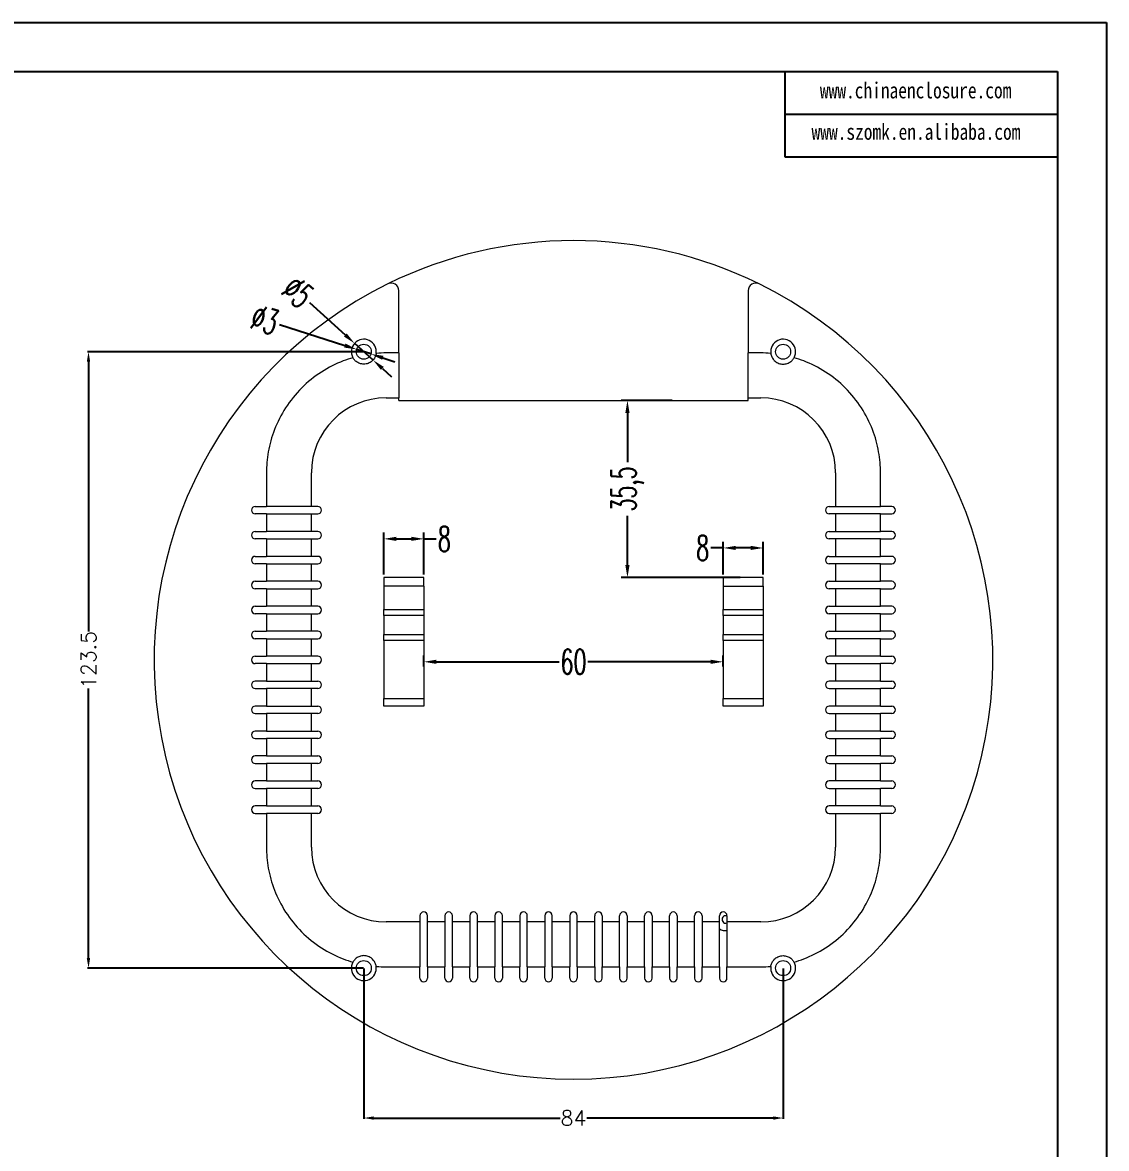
# Model space of a CAD drawing. Header units: inches. Extents: x 2104 to 4359, y 410 to 823.
# Drawn here: x 3167.3 to 3384.4, y 597.1 to 822.7 of the extents above; entities that cross this region are included whole.
import ezdxf

# ---------------------------------------------------------------- set-up
doc = ezdxf.new("R2010")
doc.units = ezdxf.units.IN
doc.layers.add('文字', color=81, linetype='Continuous')
doc.styles.add('SLDTEXTSTYLE2', font='TXT', dxfattribs={"width": 0.6, "bigfont": 'bigfont'})
doc.styles.get("Standard").update_dxf_attribs({"font": 'txt', "bigfont": 'gbcbig.shx'})
doc.styles.add('宋体', font='', dxfattribs={"width": 0.8, "height": 3.5})
doc.styles.get('宋体').set_extended_font_data('SimSun')
doc.dimstyles.new('3', dxfattribs={"dimtxt": 3, "dimasz": 2, "dimexe": 0.18, "dimexo": 0.0625, "dimgap": 0.2, "dimtad": 0, "dimzin": 12, "dimdsep": 46, "dimtxsty": 'Standard', "dimcen": 1, "dimclrd": 3, "dimclre": 3, "dimadec": 0, "dimazin": 0, "dimtfac": 1, "dimtofl": 0, "dimtmove": 0, "dimatfit": 3, "dimfxl": 1, "dimtolj": 1, "dimtzin": 0, "dimarcsym": 0})
doc.dimstyles.new('5', dxfattribs={"dimtxt": 5, "dimasz": 2.5, "dimexe": 1.25, "dimexo": 0.625, "dimtad": 0, "dimzin": 12, "dimtxsty": 'SLDTEXTSTYLE2', "dimcen": 2.5, "dimclrd": 3, "dimclre": 3, "dimclrt": 256, "dimadec": 0, "dimazin": 0, "dimtfac": 1, "dimtmove": 0, "dimatfit": 3, "dimfxl": 1, "dimarcsym": 0})

# ---------------------------------------------------------------- blocks, each defined once
blk = doc.blocks.new('*D197')
at = {"color": 3, "lineweight": -2}
for p, q in [((3224.72, 766.56), (3231.91, 760.06)), ((3237.47, 755.03), (3233.76, 758.39)), ((3239.33, 753.36), (3241.18, 751.68))]:
    blk.add_line(p, q, dxfattribs=at)
at = {"color": 3}
for points in [[(3232.19, 760.37), (3231.63, 759.75), (3233.76, 758.39)], [(3239.61, 753.67), (3239.05, 753.05), (3237.47, 755.03)]]:
    blk.add_solid(points, dxfattribs=at)
at = {"layer": 'Defpoints', "color": 0}
for p in [(3233.76, 758.39), (3237.47, 755.03)]:
    blk.add_point(p, dxfattribs=at)
at = {"insert": (3222.4, 768.66), "char_height": 5, "attachment_point": 5, "rotation": 317.8925, "style": 'SLDTEXTSTYLE2'}
blk.add_mtext('∅5', dxfattribs=at)
blk = doc.blocks.new('*D198')
at = {"color": 3, "lineweight": -2}
for p, q in [((3218.75, 762.16), (3231.81, 757.94)), ((3237.05, 756.25), (3234.19, 757.17)), ((3239.43, 755.48), (3241.8, 754.71))]:
    blk.add_line(p, q, dxfattribs=at)
at = {"color": 3}
for points in [[(3231.94, 758.34), (3231.68, 757.54), (3234.19, 757.17)], [(3239.55, 755.88), (3239.3, 755.08), (3237.05, 756.25)]]:
    blk.add_solid(points, dxfattribs=at)
at = {"layer": 'Defpoints', "color": 0}
for p in [(3234.19, 757.17), (3237.05, 756.25)]:
    blk.add_point(p, dxfattribs=at)
at = {"insert": (3215.78, 763.12), "char_height": 5, "attachment_point": 5, "rotation": 342.1012, "style": 'SLDTEXTSTYLE2'}
blk.add_mtext('∅3', dxfattribs=at)
blk = doc.blocks.new('*D199')
at = {"color": 3, "lineweight": -2}
for p, q in [((3247.62, 693.66), (3247.62, 695.83)), ((3307.62, 693.66), (3307.62, 695.83)), ((3250.12, 694.58), (3274.74, 694.58)), ((3305.12, 694.58), (3280.49, 694.58))]:
    blk.add_line(p, q, dxfattribs=at)
at = {"color": 3}
for points in [[(3250.12, 695), (3250.12, 694.17), (3247.62, 694.58)], [(3305.12, 695), (3305.12, 694.17), (3307.62, 694.58)]]:
    blk.add_solid(points, dxfattribs=at)
at = {"layer": 'Defpoints', "color": 0}
for p in [(3247.62, 693.04), (3307.62, 694.58), (3307.62, 693.04)]:
    blk.add_point(p, dxfattribs=at)
at = {"insert": (3277.62, 694.58), "char_height": 5, "attachment_point": 5, "style": 'SLDTEXTSTYLE2'}
blk.add_mtext('60', dxfattribs=at)
blk = doc.blocks.new('*D200')
at = {"color": 3, "lineweight": -2}
for p, q in [((3239.62, 712.09), (3239.62, 720.46)), ((3247.62, 712.09), (3247.62, 720.46)), ((3242.12, 719.21), (3245.12, 719.21)), ((3247.62, 719.21), (3250.12, 719.21))]:
    blk.add_line(p, q, dxfattribs=at)
at = {"color": 3}
for points in [[(3242.12, 719.63), (3242.12, 718.8), (3239.62, 719.21)], [(3245.12, 719.63), (3245.12, 718.8), (3247.62, 719.21)]]:
    blk.add_solid(points, dxfattribs=at)
at = {"layer": 'Defpoints', "color": 0}
for p in [(3247.62, 719.21), (3239.62, 711.46), (3247.62, 711.46)]:
    blk.add_point(p, dxfattribs=at)
at = {"insert": (3251.74, 719.21), "char_height": 5, "attachment_point": 5, "style": 'SLDTEXTSTYLE2'}
blk.add_mtext('8', dxfattribs=at)
blk = doc.blocks.new('*D201')
at = {"color": 3, "lineweight": -2}
for p, q in [((3307.62, 717.39), (3305.12, 717.39)), ((3307.62, 712.09), (3307.62, 718.64)), ((3313.12, 717.39), (3310.12, 717.39)), ((3315.62, 712.09), (3315.62, 718.64))]:
    blk.add_line(p, q, dxfattribs=at)
at = {"color": 3}
for points in [[(3310.12, 717.81), (3310.12, 716.98), (3307.62, 717.39)], [(3313.12, 717.81), (3313.12, 716.98), (3315.62, 717.39)]]:
    blk.add_solid(points, dxfattribs=at)
at = {"layer": 'Defpoints', "color": 0}
for p in [(3307.62, 717.39), (3307.62, 711.46), (3315.62, 711.46)]:
    blk.add_point(p, dxfattribs=at)
at = {"insert": (3303.49, 717.39), "char_height": 5, "attachment_point": 5, "style": 'SLDTEXTSTYLE2'}
blk.add_mtext('8', dxfattribs=at)
blk = doc.blocks.new('*D202')
at = {"color": 3, "lineweight": -2}
for p, q in [((3297.37, 746.96), (3287.18, 746.96)), ((3288.43, 744.46), (3288.43, 734.59)), ((3288.43, 713.96), (3288.43, 723.84)), ((3310.99, 711.46), (3287.18, 711.46))]:
    blk.add_line(p, q, dxfattribs=at)
at = {"color": 3}
for points in [[(3288.01, 744.46), (3288.85, 744.46), (3288.43, 746.96)], [(3288.01, 713.96), (3288.85, 713.96), (3288.43, 711.46)]]:
    blk.add_solid(points, dxfattribs=at)
at = {"layer": 'Defpoints', "color": 0}
for p in [(3288.43, 746.96), (3298, 746.96), (3311.62, 711.46)]:
    blk.add_point(p, dxfattribs=at)
at = {"insert": (3288.43, 729.21), "char_height": 5, "attachment_point": 5, "rotation": 90, "style": 'SLDTEXTSTYLE2'}
blk.add_mtext('35,5', dxfattribs=at)
blk = doc.blocks.new('*D215')
at = {"color": 3, "lineweight": -2}
for p, q in [((3235.62, 633.15), (3235.62, 603)), ((3319.62, 633.15), (3319.62, 603)), ((3237.62, 603.18), (3274.92, 603.18)), ((3317.62, 603.18), (3280.32, 603.18))]:
    blk.add_line(p, q, dxfattribs=at)
at = {"color": 3}
for points in [[(3237.62, 603.51), (3237.62, 602.84), (3235.62, 603.18)], [(3317.62, 603.51), (3317.62, 602.84), (3319.62, 603.18)]]:
    blk.add_solid(points, dxfattribs=at)
at = {"layer": 'Defpoints', "color": 0}
for p in [(3235.62, 633.21), (3319.62, 633.21), (3319.62, 603.18)]:
    blk.add_point(p, dxfattribs=at)
at = {"color": 0, "insert": (3277.62, 603.18), "char_height": 3, "attachment_point": 5}
blk.add_mtext('\\A1;84', dxfattribs=at)
blk = doc.blocks.new('*D216')
at = {"color": 3, "lineweight": -2}
for p, q in [((3235.56, 756.71), (3180.29, 756.71)), ((3180.47, 754.71), (3180.47, 700.66)), ((3180.47, 635.21), (3180.47, 689.26)), ((3235.56, 633.21), (3180.29, 633.21))]:
    blk.add_line(p, q, dxfattribs=at)
at = {"color": 3}
for points in [[(3180.13, 754.71), (3180.8, 754.71), (3180.47, 756.71)], [(3180.13, 635.21), (3180.8, 635.21), (3180.47, 633.21)]]:
    blk.add_solid(points, dxfattribs=at)
at = {"layer": 'Defpoints', "color": 0}
for p in [(3180.47, 756.71), (3235.62, 756.71), (3235.62, 633.21)]:
    blk.add_point(p, dxfattribs=at)
at = {"color": 0, "insert": (3180.47, 694.96), "char_height": 3, "attachment_point": 5, "rotation": 90}
blk.add_mtext('\\A1;123.5', dxfattribs=at)

msp = doc.modelspace()

# ---------------------------------------------------------------- linework, layer by layer
for p, q in [((2800.485, 822.657), (3384.387, 822.657)), ((3384.387, 822.657), (3384.387, 409.797)), ((2815.594, 812.827), (3374.557, 812.827)), ((3319.946, 812.827), (3319.946, 795.761)), ((3374.557, 812.827), (3374.557, 419.627)), ((3319.946, 804.294), (3374.557, 804.294)), ((3319.946, 795.761), (3374.557, 795.761))]:
    msp.add_line(p, q)
at = {"color": 7, "linetype": 'Continuous', "lineweight": 15}
for p, q in [((3242.619, 756.46), (3242.619, 768.947)), ((3312.619, 768.947), (3312.619, 756.46)), ((3242.619, 756.46), (3240.119, 756.46)), ((3242.619, 756.46), (3242.619, 747.46)), ((3312.619, 747.46), (3312.619, 756.46)), ((3315.119, 756.46), (3312.619, 756.46)), ((3240.119, 747.46), (3242.619, 747.46)), ((3242.619, 746.96), (3242.619, 747.46)), ((3242.619, 746.96), (3312.619, 746.96)), ((3312.619, 746.96), (3312.619, 747.46)), ((3312.619, 747.46), (3315.119, 747.46)), ((3216.119, 732.46), (3216.119, 725.71)), ((3225.119, 725.71), (3225.119, 732.46)), ((3330.119, 732.46), (3330.119, 725.71)), ((3339.119, 725.71), (3339.119, 732.46)), ((3213.88, 725.71), (3216.119, 725.71)), ((3216.119, 724.21), (3213.88, 724.21)), ((3225.119, 725.71), (3216.119, 725.71)), ((3216.119, 724.21), (3216.119, 720.71)), ((3216.119, 724.21), (3225.119, 724.21)), ((3226.38, 725.71), (3225.119, 725.71)), ((3225.119, 720.71), (3225.119, 724.21)), ((3225.119, 724.21), (3226.38, 724.21)), ((3328.859, 725.71), (3330.119, 725.71)), ((3330.119, 724.21), (3328.859, 724.21)), ((3330.119, 725.71), (3339.119, 725.71)), ((3330.119, 724.21), (3330.119, 720.71)), ((3339.119, 724.21), (3330.119, 724.21)), ((3341.359, 725.71), (3339.119, 725.71)), ((3339.119, 720.71), (3339.119, 724.21)), ((3339.119, 724.21), (3341.359, 724.21)), ((3213.88, 720.71), (3216.119, 720.71)), ((3225.119, 720.71), (3216.119, 720.71)), ((3226.38, 720.71), (3225.119, 720.71)), ((3328.859, 720.71), (3330.119, 720.71)), ((3330.119, 720.71), (3339.119, 720.71)), ((3341.359, 720.71), (3339.119, 720.71)), ((3216.119, 719.21), (3213.88, 719.21)), ((3216.119, 719.21), (3216.119, 715.71)), ((3216.119, 719.21), (3225.119, 719.21)), ((3225.119, 715.71), (3225.119, 719.21)), ((3225.119, 719.21), (3226.38, 719.21)), ((3330.119, 719.21), (3328.859, 719.21)), ((3330.119, 719.21), (3330.119, 715.71)), ((3339.119, 719.21), (3330.119, 719.21)), ((3339.119, 715.71), (3339.119, 719.21)), ((3339.119, 719.21), (3341.359, 719.21)), ((3213.88, 715.71), (3216.119, 715.71)), ((3225.119, 715.71), (3216.119, 715.71)), ((3226.38, 715.71), (3225.119, 715.71)), ((3328.859, 715.71), (3330.119, 715.71)), ((3330.119, 715.71), (3339.119, 715.71)), ((3341.359, 715.71), (3339.119, 715.71)), ((3216.119, 714.21), (3213.88, 714.21)), ((3216.119, 714.21), (3216.119, 710.71)), ((3216.119, 714.21), (3225.119, 714.21)), ((3225.119, 710.71), (3225.119, 714.21)), ((3225.119, 714.21), (3226.38, 714.21)), ((3330.119, 714.21), (3328.859, 714.21)), ((3330.119, 714.21), (3330.119, 710.71)), ((3339.119, 714.21), (3330.119, 714.21)), ((3339.119, 710.71), (3339.119, 714.21)), ((3339.119, 714.21), (3341.359, 714.21)), ((3213.88, 710.71), (3216.119, 710.71)), ((3225.119, 710.71), (3216.119, 710.71)), ((3226.38, 710.71), (3225.119, 710.71)), ((3239.619, 711.46), (3239.619, 709.71)), ((3247.619, 711.46), (3239.619, 711.46)), ((3247.619, 709.71), (3247.619, 711.46)), ((3307.619, 711.46), (3307.619, 709.71)), ((3315.619, 711.46), (3307.619, 711.46)), ((3315.619, 709.71), (3315.619, 711.46)), ((3328.859, 710.71), (3330.119, 710.71)), ((3330.119, 710.71), (3339.119, 710.71)), ((3341.359, 710.71), (3339.119, 710.71)), ((3216.119, 709.21), (3213.88, 709.21)), ((3216.119, 709.21), (3216.119, 705.71)), ((3216.119, 709.21), (3225.119, 709.21)), ((3225.119, 705.71), (3225.119, 709.21)), ((3225.119, 709.21), (3226.38, 709.21)), ((3247.619, 709.71), (3239.619, 709.71)), ((3239.619, 709.71), (3239.619, 705.053)), ((3247.619, 709.71), (3247.619, 705.053)), ((3307.619, 709.71), (3315.619, 709.71)), ((3307.619, 709.71), (3307.619, 705.053)), ((3315.619, 709.71), (3315.619, 705.053)), ((3330.119, 709.21), (3328.859, 709.21)), ((3330.119, 709.21), (3330.119, 705.71)), ((3339.119, 709.21), (3330.119, 709.21)), ((3339.119, 705.71), (3339.119, 709.21)), ((3339.119, 709.21), (3341.359, 709.21)), ((3213.88, 705.71), (3216.119, 705.71)), ((3216.119, 704.21), (3213.88, 704.21)), ((3225.119, 705.71), (3216.119, 705.71)), ((3216.119, 704.21), (3216.119, 700.71)), ((3216.119, 704.21), (3225.119, 704.21)), ((3226.38, 705.71), (3225.119, 705.71)), ((3225.119, 700.71), (3225.119, 704.21)), ((3225.119, 704.21), (3226.38, 704.21)), ((3239.619, 705.053), (3247.619, 705.053)), ((3239.619, 703.875), (3239.619, 705.053)), ((3247.619, 703.875), (3239.619, 703.875)), ((3239.619, 703.875), (3239.619, 700.046)), ((3247.619, 705.053), (3247.619, 703.875)), ((3247.619, 703.875), (3247.619, 700.046)), ((3307.619, 705.053), (3315.619, 705.053)), ((3307.619, 703.875), (3307.619, 705.053)), ((3315.619, 703.875), (3307.619, 703.875)), ((3307.619, 703.875), (3307.619, 700.046)), ((3315.619, 705.053), (3315.619, 703.875)), ((3315.619, 703.875), (3315.619, 700.046)), ((3328.859, 705.71), (3330.119, 705.71)), ((3330.119, 704.21), (3328.859, 704.21)), ((3330.119, 705.71), (3339.119, 705.71)), ((3330.119, 704.21), (3330.119, 700.71)), ((3339.119, 704.21), (3330.119, 704.21)), ((3341.359, 705.71), (3339.119, 705.71)), ((3339.119, 700.71), (3339.119, 704.21)), ((3339.119, 704.21), (3341.359, 704.21)), ((3213.88, 700.71), (3216.119, 700.71)), ((3225.119, 700.71), (3216.119, 700.71)), ((3226.38, 700.71), (3225.119, 700.71)), ((3239.619, 700.046), (3247.619, 700.046)), ((3239.619, 698.868), (3239.619, 700.046)), ((3247.619, 700.046), (3247.619, 698.868)), ((3307.619, 700.046), (3315.619, 700.046)), ((3307.619, 698.868), (3307.619, 700.046)), ((3315.619, 700.046), (3315.619, 698.868)), ((3328.859, 700.71), (3330.119, 700.71)), ((3330.119, 700.71), (3339.119, 700.71)), ((3341.359, 700.71), (3339.119, 700.71)), ((3216.119, 699.21), (3213.88, 699.21)), ((3216.119, 699.21), (3216.119, 695.71)), ((3216.119, 699.21), (3225.119, 699.21)), ((3225.119, 695.71), (3225.119, 699.21)), ((3225.119, 699.21), (3226.38, 699.21)), ((3247.619, 698.868), (3239.619, 698.868)), ((3239.619, 698.868), (3239.619, 687.21)), ((3247.619, 698.868), (3247.619, 687.21)), ((3315.619, 698.868), (3307.619, 698.868)), ((3307.619, 698.868), (3307.619, 687.21)), ((3315.619, 698.868), (3315.619, 687.21)), ((3330.119, 699.21), (3328.859, 699.21)), ((3330.119, 699.21), (3330.119, 695.71)), ((3339.119, 699.21), (3330.119, 699.21)), ((3339.119, 695.71), (3339.119, 699.21)), ((3339.119, 699.21), (3341.359, 699.21)), ((3213.88, 695.71), (3216.119, 695.71)), ((3225.119, 695.71), (3216.119, 695.71)), ((3226.38, 695.71), (3225.119, 695.71)), ((3330.119, 695.71), (3328.859, 695.71)), ((3339.119, 695.71), (3330.119, 695.71)), ((3339.119, 695.71), (3341.359, 695.71)), ((3216.119, 694.21), (3213.88, 694.21)), ((3216.119, 694.21), (3225.119, 694.21)), ((3216.119, 694.21), (3216.119, 690.71)), ((3225.119, 690.71), (3225.119, 694.21)), ((3225.119, 694.21), (3226.38, 694.21)), ((3328.859, 694.21), (3330.119, 694.21)), ((3330.119, 694.21), (3330.119, 690.71)), ((3330.119, 694.21), (3339.119, 694.21)), ((3339.119, 690.71), (3339.119, 694.21)), ((3341.359, 694.21), (3339.119, 694.21)), ((3216.119, 690.71), (3213.88, 690.71)), ((3216.119, 690.71), (3225.119, 690.71)), ((3225.119, 690.71), (3226.38, 690.71)), ((3330.119, 690.71), (3328.859, 690.71)), ((3339.119, 690.71), (3330.119, 690.71)), ((3339.119, 690.71), (3341.359, 690.71)), ((3213.88, 689.21), (3216.119, 689.21)), ((3225.119, 689.21), (3216.119, 689.21)), ((3216.119, 689.21), (3216.119, 685.71)), ((3225.119, 685.71), (3225.119, 689.21)), ((3226.38, 689.21), (3225.119, 689.21)), ((3328.859, 689.21), (3330.119, 689.21)), ((3330.119, 689.21), (3330.119, 685.71)), ((3330.119, 689.21), (3339.119, 689.21)), ((3339.119, 685.71), (3339.119, 689.21)), ((3341.359, 689.21), (3339.119, 689.21)), ((3239.619, 687.21), (3247.619, 687.21)), ((3239.619, 685.71), (3239.619, 687.21)), ((3247.619, 687.21), (3247.619, 685.71)), ((3307.619, 687.21), (3315.619, 687.21)), ((3307.619, 685.71), (3307.619, 687.21)), ((3315.619, 687.21), (3315.619, 685.71)), ((3216.119, 685.71), (3213.88, 685.71)), ((3213.88, 684.21), (3216.119, 684.21)), ((3216.119, 685.71), (3225.119, 685.71)), ((3225.119, 684.21), (3216.119, 684.21)), ((3216.119, 684.21), (3216.119, 680.71)), ((3225.119, 685.71), (3226.38, 685.71)), ((3225.119, 680.71), (3225.119, 684.21)), ((3226.38, 684.21), (3225.119, 684.21)), ((3247.619, 685.71), (3239.619, 685.71)), ((3315.619, 685.71), (3307.619, 685.71)), ((3330.119, 685.71), (3328.859, 685.71)), ((3328.859, 684.21), (3330.119, 684.21)), ((3339.119, 685.71), (3330.119, 685.71)), ((3330.119, 684.21), (3330.119, 680.71)), ((3330.119, 684.21), (3339.119, 684.21)), ((3339.119, 685.71), (3341.359, 685.71)), ((3339.119, 680.71), (3339.119, 684.21)), ((3341.359, 684.21), (3339.119, 684.21)), ((3216.119, 680.71), (3213.88, 680.71)), ((3213.88, 679.21), (3216.119, 679.21)), ((3216.119, 680.71), (3225.119, 680.71)), ((3225.119, 679.21), (3216.119, 679.21)), ((3216.119, 679.21), (3216.119, 675.71)), ((3225.119, 680.71), (3226.38, 680.71)), ((3225.119, 675.71), (3225.119, 679.21)), ((3226.38, 679.21), (3225.119, 679.21)), ((3330.119, 680.71), (3328.859, 680.71)), ((3328.859, 679.21), (3330.119, 679.21)), ((3339.119, 680.71), (3330.119, 680.71)), ((3330.119, 679.21), (3330.119, 675.71)), ((3330.119, 679.21), (3339.119, 679.21)), ((3339.119, 680.71), (3341.359, 680.71)), ((3339.119, 675.71), (3339.119, 679.21)), ((3341.359, 679.21), (3339.119, 679.21)), ((3216.119, 675.71), (3213.88, 675.71)), ((3216.119, 675.71), (3225.119, 675.71)), ((3225.119, 675.71), (3226.38, 675.71)), ((3330.119, 675.71), (3328.859, 675.71)), ((3339.119, 675.71), (3330.119, 675.71)), ((3339.119, 675.71), (3341.359, 675.71)), ((3213.88, 674.21), (3216.119, 674.21)), ((3225.119, 674.21), (3216.119, 674.21)), ((3216.119, 674.21), (3216.119, 670.71)), ((3225.119, 670.71), (3225.119, 674.21)), ((3226.38, 674.21), (3225.119, 674.21)), ((3328.859, 674.21), (3330.119, 674.21)), ((3330.119, 674.21), (3330.119, 670.71)), ((3330.119, 674.21), (3339.119, 674.21)), ((3339.119, 670.71), (3339.119, 674.21)), ((3341.359, 674.21), (3339.119, 674.21)), ((3216.119, 670.71), (3213.88, 670.71)), ((3216.119, 670.71), (3225.119, 670.71)), ((3225.119, 670.71), (3226.38, 670.71)), ((3330.119, 670.71), (3328.859, 670.71)), ((3339.119, 670.71), (3330.119, 670.71)), ((3339.119, 670.71), (3341.359, 670.71)), ((3213.88, 669.21), (3216.119, 669.21)), ((3216.119, 669.21), (3216.119, 665.71)), ((3225.119, 669.21), (3216.119, 669.21)), ((3225.119, 665.71), (3225.119, 669.21)), ((3226.38, 669.21), (3225.119, 669.21)), ((3328.859, 669.21), (3330.119, 669.21)), ((3330.119, 669.21), (3330.119, 665.71)), ((3330.119, 669.21), (3339.119, 669.21)), ((3339.119, 665.71), (3339.119, 669.21)), ((3341.359, 669.21), (3339.119, 669.21)), ((3216.119, 665.71), (3213.88, 665.71)), ((3216.119, 665.71), (3225.119, 665.71)), ((3225.119, 665.71), (3226.38, 665.71)), ((3330.119, 665.71), (3328.859, 665.71)), ((3339.119, 665.71), (3330.119, 665.71)), ((3339.119, 665.71), (3341.359, 665.71)), ((3213.88, 664.21), (3216.119, 664.21)), ((3216.119, 664.21), (3216.119, 657.46)), ((3225.119, 664.21), (3216.119, 664.21)), ((3225.119, 657.46), (3225.119, 664.21)), ((3226.38, 664.21), (3225.119, 664.21)), ((3328.859, 664.21), (3330.119, 664.21)), ((3330.119, 664.21), (3330.119, 657.46)), ((3330.119, 664.21), (3339.119, 664.21)), ((3339.119, 657.46), (3339.119, 664.21)), ((3341.359, 664.21), (3339.119, 664.21)), ((3246.869, 643.721), (3246.869, 642.46)), ((3248.369, 642.46), (3248.369, 643.721)), ((3251.869, 643.721), (3251.869, 642.46)), ((3253.369, 642.46), (3253.369, 643.721)), ((3256.869, 643.721), (3256.869, 642.46)), ((3258.369, 642.46), (3258.369, 643.721)), ((3261.869, 643.721), (3261.869, 642.46)), ((3263.369, 642.46), (3263.369, 643.721)), ((3266.869, 643.721), (3266.869, 642.46)), ((3268.369, 642.46), (3268.369, 643.721)), ((3271.869, 643.721), (3271.869, 642.46)), ((3273.369, 642.46), (3273.369, 643.721)), ((3276.869, 643.721), (3276.869, 642.46)), ((3278.369, 642.46), (3278.369, 643.721)), ((3281.869, 642.46), (3281.869, 643.721)), ((3283.369, 643.721), (3283.369, 642.46)), ((3286.869, 642.46), (3286.869, 643.721)), ((3288.369, 643.721), (3288.369, 642.46)), ((3291.869, 642.46), (3291.869, 643.721)), ((3293.369, 643.721), (3293.369, 642.46)), ((3296.869, 642.46), (3296.869, 643.721)), ((3298.369, 643.721), (3298.369, 642.46)), ((3301.869, 642.46), (3301.869, 643.721)), ((3303.369, 643.721), (3303.369, 642.46)), ((3306.869, 642.46), (3306.869, 643.721)), ((3308.369, 643.721), (3308.369, 642.46)), ((3246.869, 642.46), (3240.119, 642.46)), ((3246.869, 642.46), (3246.869, 633.46)), ((3251.869, 642.46), (3248.369, 642.46)), ((3248.369, 633.46), (3248.369, 642.46)), ((3251.869, 642.46), (3251.869, 633.46)), ((3256.869, 642.46), (3253.369, 642.46)), ((3253.369, 633.46), (3253.369, 642.46)), ((3256.869, 642.46), (3256.869, 633.46)), ((3261.869, 642.46), (3258.369, 642.46)), ((3258.369, 633.46), (3258.369, 642.46)), ((3261.869, 642.46), (3261.869, 633.46)), ((3266.869, 642.46), (3263.369, 642.46)), ((3263.369, 633.46), (3263.369, 642.46)), ((3266.869, 642.46), (3266.869, 633.46)), ((3271.869, 642.46), (3268.369, 642.46)), ((3268.369, 633.46), (3268.369, 642.46)), ((3271.869, 642.46), (3271.869, 633.46)), ((3276.869, 642.46), (3273.369, 642.46)), ((3273.369, 633.46), (3273.369, 642.46)), ((3276.869, 642.46), (3276.869, 633.46)), ((3281.869, 642.46), (3278.369, 642.46)), ((3278.369, 633.46), (3278.369, 642.46)), ((3281.869, 633.46), (3281.869, 642.46)), ((3286.869, 642.46), (3283.369, 642.46)), ((3283.369, 642.46), (3283.369, 633.46)), ((3286.869, 633.46), (3286.869, 642.46)), ((3291.869, 642.46), (3288.369, 642.46)), ((3288.369, 642.46), (3288.369, 633.46)), ((3291.869, 633.46), (3291.869, 642.46)), ((3296.869, 642.46), (3293.369, 642.46)), ((3293.369, 642.46), (3293.369, 633.46)), ((3296.869, 633.46), (3296.869, 642.46)), ((3301.869, 642.46), (3298.369, 642.46)), ((3298.369, 642.46), (3298.369, 633.46)), ((3301.869, 633.46), (3301.869, 642.46)), ((3306.869, 642.46), (3303.369, 642.46)), ((3303.369, 642.46), (3303.369, 633.46)), ((3306.869, 633.46), (3306.869, 642.46)), ((3315.119, 642.46), (3308.369, 642.46)), ((3308.369, 642.46), (3308.369, 633.46)), ((3240.119, 633.46), (3246.869, 633.46)), ((3246.869, 631.221), (3246.869, 633.46)), ((3248.369, 633.46), (3251.869, 633.46)), ((3248.369, 633.46), (3248.369, 631.221)), ((3251.869, 631.221), (3251.869, 633.46)), ((3253.369, 633.46), (3256.869, 633.46)), ((3253.369, 633.46), (3253.369, 631.221)), ((3256.869, 631.221), (3256.869, 633.46)), ((3258.369, 633.46), (3261.869, 633.46)), ((3258.369, 633.46), (3258.369, 631.221)), ((3261.869, 631.221), (3261.869, 633.46)), ((3263.369, 633.46), (3266.869, 633.46)), ((3263.369, 633.46), (3263.369, 631.221)), ((3266.869, 631.221), (3266.869, 633.46)), ((3268.369, 633.46), (3271.869, 633.46)), ((3268.369, 633.46), (3268.369, 631.221)), ((3271.869, 631.221), (3271.869, 633.46)), ((3273.369, 633.46), (3276.869, 633.46)), ((3273.369, 633.46), (3273.369, 631.221)), ((3276.869, 631.221), (3276.869, 633.46)), ((3278.369, 633.46), (3281.869, 633.46)), ((3278.369, 633.46), (3278.369, 631.221)), ((3281.869, 633.46), (3281.869, 631.221)), ((3283.369, 633.46), (3286.869, 633.46)), ((3283.369, 631.221), (3283.369, 633.46)), ((3286.869, 633.46), (3286.869, 631.221)), ((3288.369, 633.46), (3291.869, 633.46)), ((3288.369, 631.221), (3288.369, 633.46)), ((3291.869, 633.46), (3291.869, 631.221)), ((3293.369, 633.46), (3296.869, 633.46)), ((3293.369, 631.221), (3293.369, 633.46)), ((3296.869, 633.46), (3296.869, 631.221)), ((3298.369, 633.46), (3301.869, 633.46)), ((3298.369, 631.221), (3298.369, 633.46)), ((3301.869, 633.46), (3301.869, 631.221)), ((3303.369, 633.46), (3306.869, 633.46)), ((3303.369, 631.221), (3303.369, 633.46)), ((3306.869, 633.46), (3306.869, 631.221)), ((3308.369, 633.46), (3315.119, 633.46)), ((3308.369, 631.221), (3308.369, 633.46))]:
    msp.add_line(p, q, dxfattribs=at)
for centre in [(3235.619, 756.71), (3319.619, 756.71), (3235.619, 633.21), (3319.619, 633.21)]:
    msp.add_circle(centre, 1.5, dxfattribs=at)
for centre, radius, start, end in [((3277.619, 694.96), 84, 63.74134, 116.25866), ((3277.619, 694.96), 84, 116.25866, 63.74134), ((3241.119, 768.947), 1.5, 0, 116.25866), ((3314.119, 768.947), 1.5, 63.74134, 180), ((3235.619, 756.71), 2.5, 352.29168, 208.73544), ((3319.619, 756.71), 2.5, 331.26456, 187.70832), ((3240.119, 732.46), 15, 90, 180), ((3315.119, 732.46), 15, 0, 90), ((3213.88, 724.96), 0.75, 90, 270), ((3226.38, 724.96), 0.75, 270, 90), ((3328.859, 724.96), 0.75, 90, 270), ((3341.359, 724.96), 0.75, 270, 90), ((3213.88, 719.96), 0.75, 90, 270), ((3226.38, 719.96), 0.75, 270, 90), ((3328.859, 719.96), 0.75, 90, 270), ((3341.359, 719.96), 0.75, 270, 90), ((3213.88, 714.96), 0.75, 90, 270), ((3226.38, 714.96), 0.75, 270, 90), ((3328.859, 714.96), 0.75, 90, 270), ((3341.359, 714.96), 0.75, 270, 90), ((3213.88, 709.96), 0.75, 90, 270), ((3226.38, 709.96), 0.75, 270, 90), ((3328.859, 709.96), 0.75, 90, 270), ((3341.359, 709.96), 0.75, 270, 90), ((3213.88, 704.96), 0.75, 90, 270), ((3226.38, 704.96), 0.75, 270, 90), ((3328.859, 704.96), 0.75, 90, 270), ((3341.359, 704.96), 0.75, 270, 90), ((3213.88, 699.96), 0.75, 90, 270), ((3226.38, 699.96), 0.75, 270, 90), ((3328.859, 699.96), 0.75, 90, 270), ((3341.359, 699.96), 0.75, 270, 90), ((3213.88, 694.96), 0.75, 90, 270), ((3226.38, 694.96), 0.75, 270, 90), ((3328.859, 694.96), 0.75, 90, 270), ((3341.359, 694.96), 0.75, 270, 90), ((3213.88, 689.96), 0.75, 90, 270), ((3226.38, 689.96), 0.75, 270, 90), ((3328.859, 689.96), 0.75, 90, 270), ((3341.359, 689.96), 0.75, 270, 90), ((3213.88, 684.96), 0.75, 90, 270), ((3226.38, 684.96), 0.75, 270, 90), ((3328.859, 684.96), 0.75, 90, 270), ((3341.359, 684.96), 0.75, 270, 90), ((3213.88, 679.96), 0.75, 90, 270), ((3226.38, 679.96), 0.75, 270, 90), ((3328.859, 679.96), 0.75, 90, 270), ((3341.359, 679.96), 0.75, 270, 90), ((3213.88, 674.96), 0.75, 90, 270), ((3226.38, 674.96), 0.75, 270, 90), ((3328.859, 674.96), 0.75, 90, 270), ((3341.359, 674.96), 0.75, 270, 90), ((3213.88, 669.96), 0.75, 90, 270), ((3226.38, 669.96), 0.75, 270, 90), ((3328.859, 669.96), 0.75, 90, 270), ((3341.359, 669.96), 0.75, 270, 90), ((3213.88, 664.96), 0.75, 90, 270), ((3226.38, 664.96), 0.75, 270, 90), ((3328.859, 664.96), 0.75, 90, 270), ((3341.359, 664.96), 0.75, 270, 90), ((3240.119, 657.46), 15, 180, 270), ((3315.119, 657.46), 15, 270, 0), ((3247.619, 643.721), 0.75, 0, 180), ((3252.619, 643.721), 0.75, 0, 180), ((3257.619, 643.721), 0.75, 0, 180), ((3262.619, 643.721), 0.75, 0, 180), ((3267.619, 643.721), 0.75, 0, 180), ((3272.619, 643.721), 0.75, 0, 180), ((3277.619, 643.721), 0.75, 0, 180), ((3282.619, 643.721), 0.75, 0, 180), ((3287.619, 643.721), 0.75, 0, 180), ((3292.619, 643.721), 0.75, 0, 180), ((3297.619, 643.721), 0.75, 0, 180), ((3302.619, 643.721), 0.75, 0, 180), ((3307.619, 643.721), 0.75, 0, 180), ((3308.119, 642.966), 0.75, 70.52878, 289.47122), ((3308.119, 642.966), 2.25, 236.25101, 276.37937), ((3235.619, 633.21), 2.5, 151.26456, 7.70832), ((3319.619, 633.21), 2.5, 172.29168, 28.73544), ((3247.619, 631.221), 0.75, 180, 0), ((3252.619, 631.221), 0.75, 180, 0), ((3257.619, 631.221), 0.75, 180, 0), ((3262.619, 631.221), 0.75, 180, 0), ((3267.619, 631.221), 0.75, 180, 0), ((3272.619, 631.221), 0.75, 180, 0), ((3277.619, 631.221), 0.75, 180, 0), ((3282.619, 631.221), 0.75, 180, 0), ((3287.619, 631.221), 0.75, 180, 0), ((3292.619, 631.221), 0.75, 180, 0), ((3297.619, 631.221), 0.75, 180, 0), ((3302.619, 631.221), 0.75, 180, 0), ((3307.619, 631.221), 0.75, 180, 0)]:
    msp.add_arc(centre, radius, start, end, dxfattribs=at)
for points, knots in [([(3238.097, 756.375), (3238.066, 756.149), (3238.005, 755.927), (3237.816, 755.494), (3237.686, 755.281), (3237.353, 754.891), (3237.145, 754.71), (3236.779, 754.491), (3236.645, 754.426), (3236.37, 754.321), (3236.226, 754.281), (3235.928, 754.225), (3235.778, 754.211), (3235.482, 754.21), (3235.334, 754.223), (3235.053, 754.271), (3234.917, 754.307), (3234.66, 754.398), (3234.54, 754.452), (3234.202, 754.635), (3234.004, 754.788), (3233.673, 755.123), (3233.537, 755.308), (3233.427, 755.509)], [0, 0, 0, 0, 0.125, 0.125, 0.25, 0.25, 0.375, 0.375, 0.4375, 0.4375, 0.5, 0.5, 0.5625, 0.5625, 0.625, 0.625, 0.6875, 0.6875, 0.75, 0.75, 0.875, 0.875, 1, 1, 1, 1]), ([(3317.142, 756.375), (3317.173, 756.149), (3317.234, 755.927), (3317.423, 755.494), (3317.552, 755.281), (3317.886, 754.891), (3318.094, 754.71), (3318.46, 754.491), (3318.594, 754.426), (3318.869, 754.321), (3319.013, 754.281), (3319.311, 754.225), (3319.461, 754.211), (3319.757, 754.21), (3319.905, 754.223), (3320.186, 754.271), (3320.322, 754.307), (3320.579, 754.398), (3320.699, 754.452), (3321.037, 754.635), (3321.235, 754.788), (3321.565, 755.123), (3321.702, 755.308), (3321.812, 755.509)], [0, 0, 0, 0, 0.125, 0.125, 0.25, 0.25, 0.375, 0.375, 0.4375, 0.4375, 0.5, 0.5, 0.5625, 0.5625, 0.625, 0.625, 0.6875, 0.6875, 0.75, 0.75, 0.875, 0.875, 1, 1, 1, 1]), ([(3233.427, 755.509), (3232.783, 755.322), (3230.65, 754.606), (3227.047, 752.801), (3223.017, 749.563), (3219.779, 745.533), (3217.555, 741.094), (3216.346, 736.627), (3216.119, 733.807), (3216.119, 732.46)], [0.75, 0.75, 0.75, 0.75, 0.753899323, 0.762861329, 0.771823335, 0.780785341, 0.789747347, 0.798709353, 0.80767136, 0.80767136, 0.80767136, 0.80767136]), ([(3339.119, 732.46), (3339.119, 733.807), (3338.893, 736.627), (3337.684, 741.094), (3335.46, 745.533), (3332.222, 749.563), (3328.192, 752.801), (3324.589, 754.606), (3322.456, 755.322), (3321.812, 755.509)], [0.01402469, 0.01402469, 0.01402469, 0.01402469, 0.022986696, 0.031948702, 0.040910708, 0.049872714, 0.05883472, 0.067796727, 0.071696049, 0.071696049, 0.071696049, 0.071696049]), ([(3216.119, 657.46), (3216.119, 656.114), (3216.346, 653.294), (3217.555, 648.827), (3219.779, 644.388), (3223.017, 640.358), (3227.047, 637.12), (3230.65, 635.315), (3232.783, 634.599), (3233.427, 634.412)], [0.51402469, 0.51402469, 0.51402469, 0.51402469, 0.522986696, 0.531948702, 0.540910708, 0.549872714, 0.55883472, 0.567796727, 0.571696049, 0.571696049, 0.571696049, 0.571696049]), ([(3321.812, 634.412), (3322.456, 634.599), (3324.589, 635.315), (3328.192, 637.12), (3332.222, 640.358), (3335.46, 644.388), (3337.684, 648.827), (3338.893, 653.294), (3339.119, 656.114), (3339.119, 657.46)], [0.25, 0.25, 0.25, 0.25, 0.253899323, 0.262861329, 0.271823335, 0.280785341, 0.289747347, 0.298709353, 0.30767136, 0.30767136, 0.30767136, 0.30767136]), ([(3238.097, 633.546), (3238.066, 633.772), (3238.005, 633.994), (3237.816, 634.427), (3237.686, 634.64), (3237.353, 635.03), (3237.145, 635.211), (3236.779, 635.43), (3236.645, 635.495), (3236.37, 635.6), (3236.226, 635.64), (3235.928, 635.696), (3235.778, 635.71), (3235.482, 635.711), (3235.334, 635.698), (3235.053, 635.65), (3234.917, 635.614), (3234.66, 635.523), (3234.54, 635.469), (3234.202, 635.286), (3234.004, 635.133), (3233.673, 634.797), (3233.537, 634.613), (3233.427, 634.412)], [0, 0, 0, 0, 0.125, 0.125, 0.25, 0.25, 0.375, 0.375, 0.4375, 0.4375, 0.5, 0.5, 0.5625, 0.5625, 0.625, 0.625, 0.6875, 0.6875, 0.75, 0.75, 0.875, 0.875, 1, 1, 1, 1]), ([(3317.142, 633.546), (3317.173, 633.772), (3317.234, 633.994), (3317.423, 634.427), (3317.552, 634.64), (3317.886, 635.03), (3318.094, 635.211), (3318.46, 635.43), (3318.594, 635.495), (3318.869, 635.6), (3319.013, 635.64), (3319.311, 635.696), (3319.461, 635.71), (3319.757, 635.711), (3319.905, 635.698), (3320.186, 635.65), (3320.322, 635.614), (3320.579, 635.523), (3320.699, 635.469), (3321.037, 635.286), (3321.235, 635.133), (3321.565, 634.797), (3321.702, 634.613), (3321.812, 634.412)], [0, 0, 0, 0, 0.125, 0.125, 0.25, 0.25, 0.375, 0.375, 0.4375, 0.4375, 0.5, 0.5, 0.5625, 0.5625, 0.625, 0.625, 0.6875, 0.6875, 0.75, 0.75, 0.875, 0.875, 1, 1, 1, 1])]:
    msp.add_open_spline(points, degree=3, knots=knots, dxfattribs=at)
for points in [[(3240.119, 756.46), (3239.459, 756.46), (3238.784, 756.433), (3238.097, 756.375)], [(3317.142, 756.375), (3316.455, 756.433), (3315.779, 756.46), (3315.119, 756.46)], [(3238.097, 633.546), (3238.784, 633.488), (3239.459, 633.46), (3240.119, 633.46)], [(3315.119, 633.46), (3315.779, 633.46), (3316.455, 633.488), (3317.142, 633.546)]]:
    msp.add_open_spline(points, degree=3, dxfattribs=at)

# ---------------------------------------------------------------- texts
at = {"layer": '文字', "color": 0, "char_height": 3.20385, "width": 56.28861, "attachment_point": 1, "style": '宋体'}
for s, insert in [('www.chinaenclosure.com', (3326.981, 810.666)), ('www.szomk.en.alibaba.com', (3325.307, 802.369))]:
    msp.add_mtext(s, dxfattribs=dict(at, insert=insert))

# ---------------------------------------------------------------- dimensions: what is measured, and where the dimension line sits
for p1, p2, picture, middle in [((3237.474, 755.034), (3233.765, 758.387), '*D197', (3222.403, 768.656)), ((3237.047, 756.249), (3234.192, 757.171), '*D198', (3215.778, 763.119))]:
    dim = msp.add_diameter_dim_2p(p1=p1, p2=p2, dimstyle='5')
    dim.commit()
    dim.dimension.update_dxf_attribs({"geometry": picture, "text_midpoint": middle, "dimtype": 163})
for base, p1, p2, dimstyle, picture, middle in [((3180.467, 756.71), (3235.619, 633.21), (3235.619, 756.71), '3', '*D216', (3180.467, 694.96)), ((3288.43, 746.96), (3311.619, 711.46), (3297.999, 746.96), '5', '*D202', (3288.43, 729.21))]:
    dim = msp.add_linear_dim(base=base, p1=p1, p2=p2, angle=90, dimstyle=dimstyle)
    dim.commit()
    dim.dimension.update_dxf_attribs({"geometry": picture, "text_midpoint": middle})
for base, p1, p2, dimstyle, picture, middle in [((3247.619, 719.213), (3239.619, 711.46), (3247.619, 711.46), '5', '*D200', (3251.744, 719.213)), ((3307.619, 717.394), (3315.619, 711.46), (3307.619, 711.46), '5', '*D201', (3303.494, 717.394)), ((3307.619, 694.582), (3247.619, 693.039), (3307.619, 693.039), '5', '*D199', (3277.619, 694.582)), ((3319.619, 603.177), (3235.619, 633.21), (3319.619, 633.21), '3', '*D215', (3277.619, 603.177))]:
    dim = msp.add_linear_dim(base=base, p1=p1, p2=p2, dimstyle=dimstyle)
    dim.commit()
    dim.dimension.update_dxf_attribs({"geometry": picture, "text_midpoint": middle})

doc.saveas('drawing.dxf')
